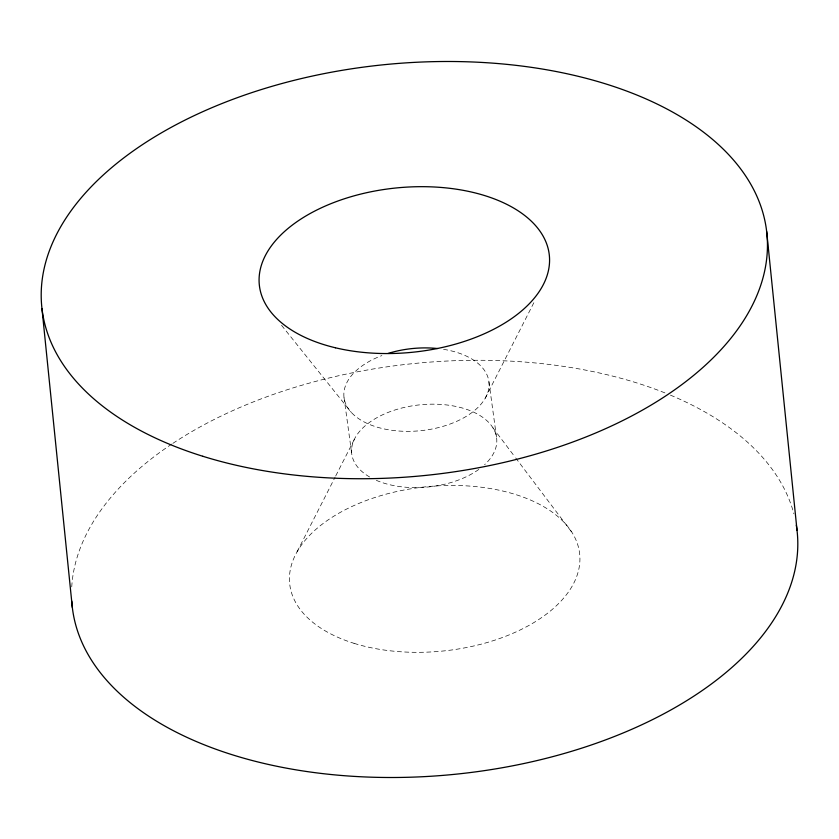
<?xml version="1.0" encoding="UTF-8"?>
<svg xmlns="http://www.w3.org/2000/svg" width="839" height="839" viewBox="0 0 839 839"><rect width="100%" height="100%" fill="white"/><g stroke="black" fill="none" stroke-linecap="round" stroke-linejoin="round"><path stroke-width="0.63" stroke-dasharray="4.2 3.15" d="M297.09 551.779L335.16 477.045M335.757 475.87L355.39 437.339M485.257 398.179L535.009 300.435M281.547 325.312L351.352 412.452M492.933 427.817L514.905 456.909M515.691 457.947L572.188 532.744M488.938 381.902L496.646 438.168M344 397.35L351.709 453.616M71.745 586.891A364.399 206.404 -5.8 0 1 171.806 444.062M172.876 443.359A364.399 206.404 -5.8 0 1 665.736 393.218M670.434 395.138A364.399 206.404 -5.8 0 1 793.883 513.804M443.579 349.328A72.878 41.279 -5.8 0 1 475.86 409.38A72.878 41.279 -5.8 0 1 362.196 420.884A72.878 41.279 -5.8 0 1 381.881 355.579M369.611 476.982A72.878 41.279 -5.8 0 1 371.677 420.884A72.878 41.279 -5.8 0 1 469.599 410.439A72.878 41.279 -5.8 0 1 484.596 464.722M478.817 469.421A72.878 41.279 -5.8 0 1 376.333 480.348M354.068 643.345A145.766 82.558 -5.8 0 0 579.623 564.28A145.766 82.558 -5.8 0 0 370.335 499.037A145.766 82.558 -5.8 0 0 354.068 643.345"/><path stroke-width="1.26" d="M766.668 231.501L797.019 530.269M41.981 308.731L72.332 607.499M796.305 525.183A364.399 206.404 -5.8 0 1 457.57 774.019A364.399 206.404 -5.8 0 1 71.766 601.102M387.996 353.471A72.878 41.279 -5.8 0 1 437.497 348.531M202.807 456.269A364.399 206.404 -5.8 0 0 766.699 258.59A364.399 206.404 -5.8 0 0 243.467 95.478A364.399 206.404 -5.8 0 0 202.807 456.269M335.401 347.776A145.766 82.558 -5.8 0 0 549.514 257.709A145.766 82.558 -5.8 0 0 328.059 204.852A145.766 82.558 -5.8 0 0 335.401 347.776"/></g></svg>
